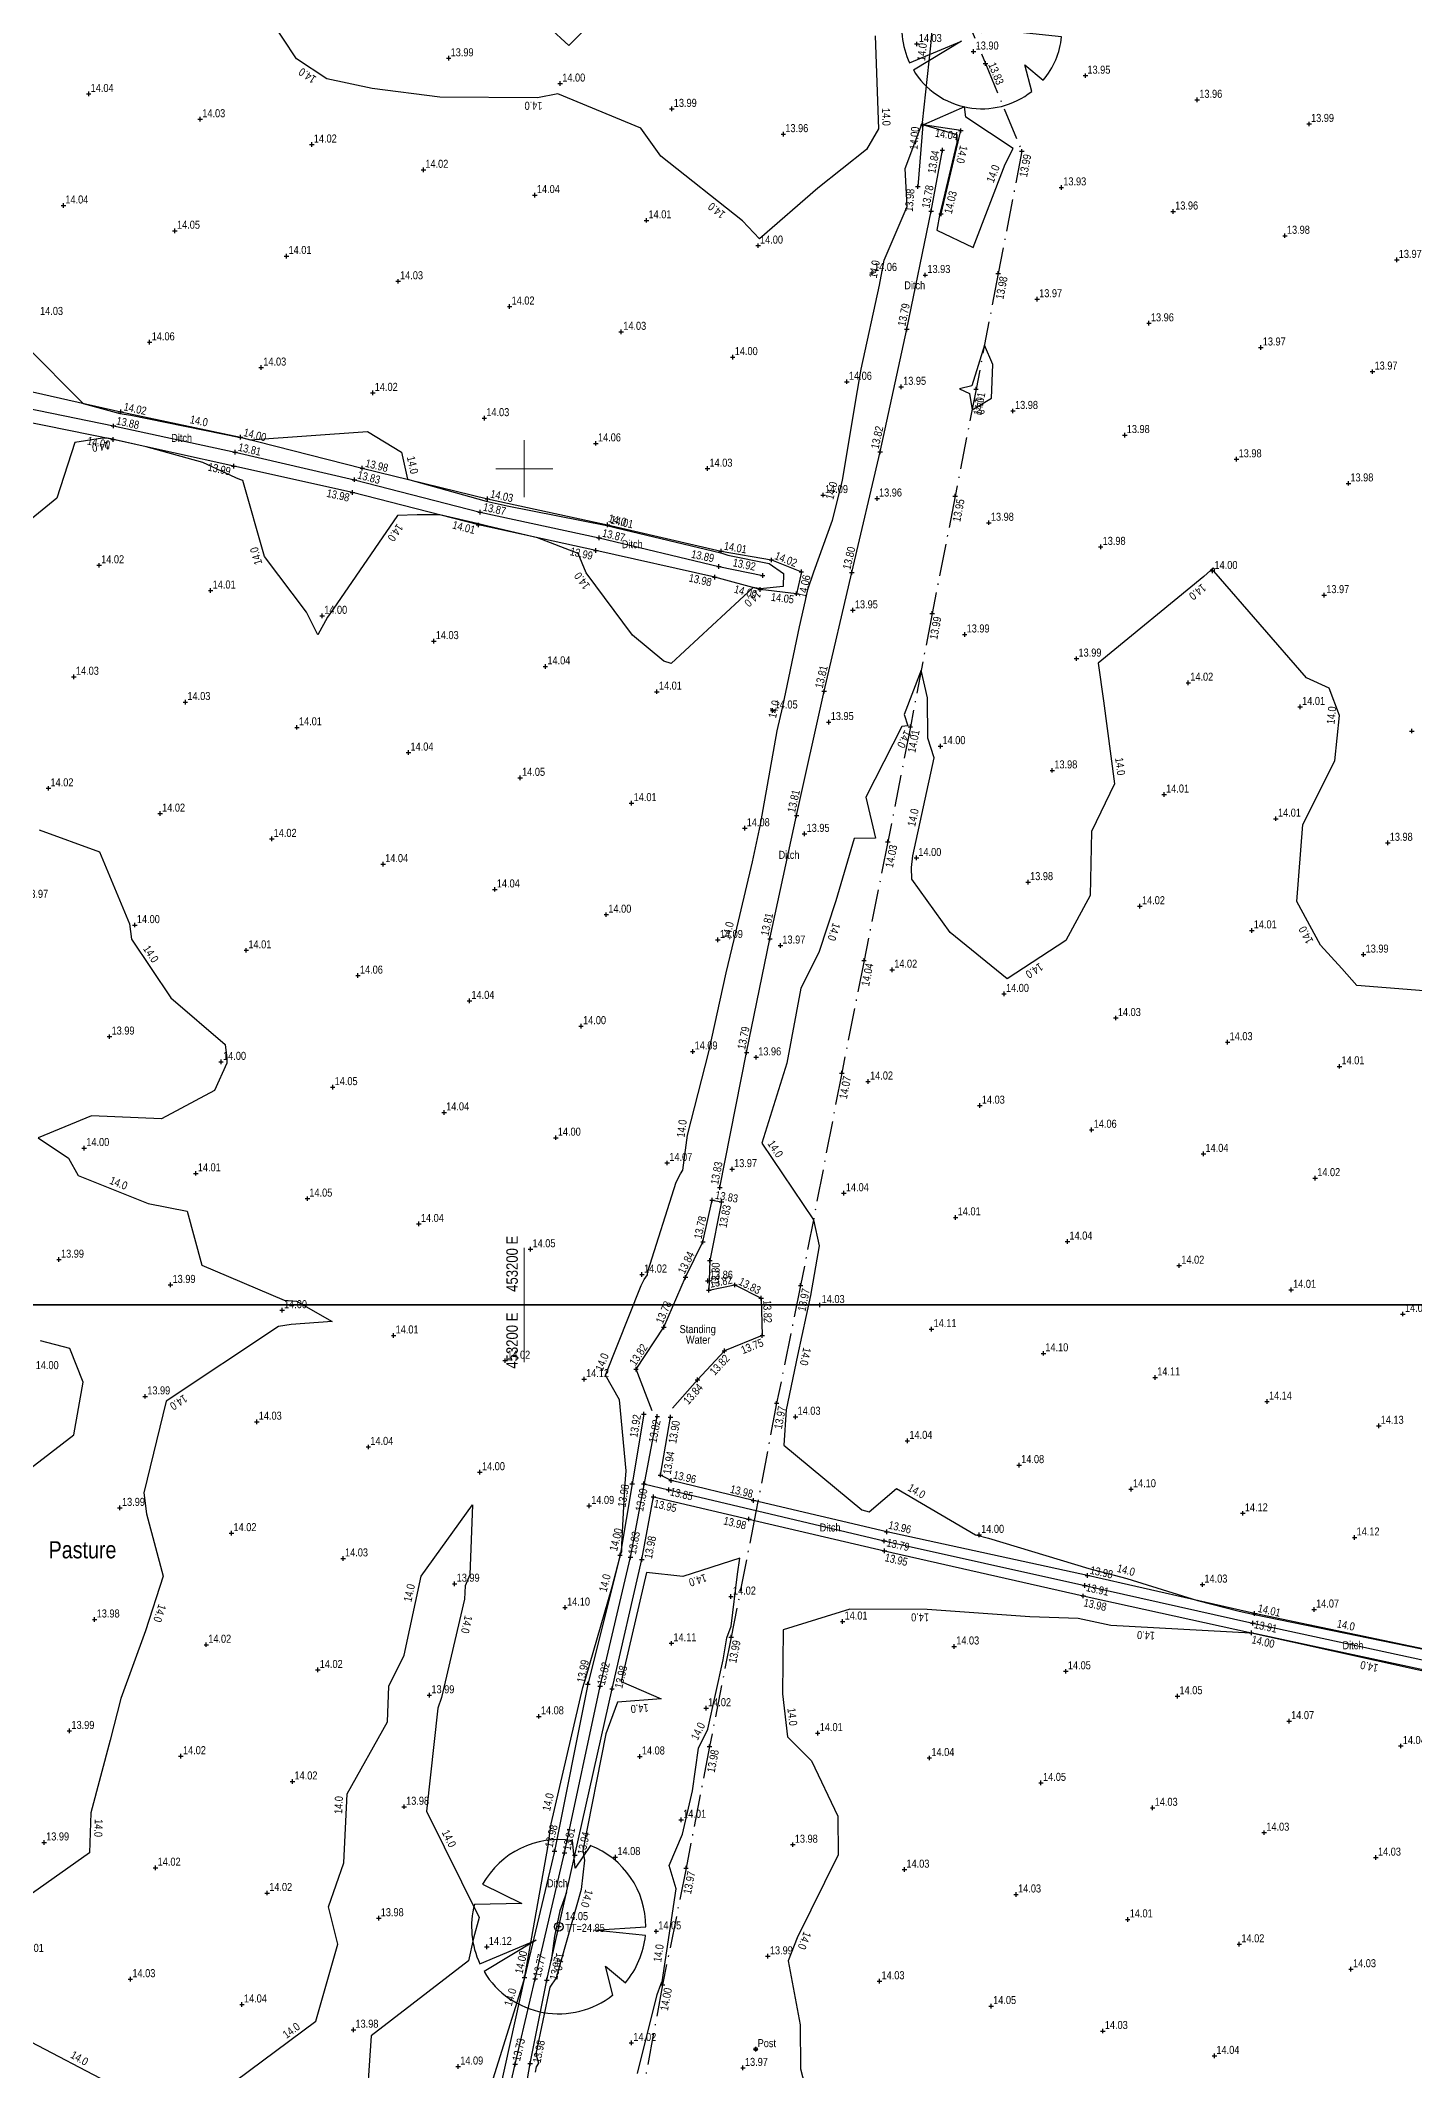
# Model space of a CAD drawing. Extents: x 452260 to 454003, y 451265 to 453203.
# Drawn here: x 453157.7 to 453277.8, y 452659.9 to 452837.4 of the extents above; entities that cross this region are included whole.
import ezdxf
from ezdxf.enums import TextEntityAlignment as Align

# ---------------------------------------------------------------- set-up
doc = ezdxf.new("R2010")
doc.units = 0
doc.header["$LTSCALE"] = 0.7
doc.header["$MEASUREMENT"] = 0
doc.header["$PDMODE"] = 2
doc.header["$PDSIZE"] = 0.2
doc.linetypes.add('Dash-Dot', pattern=[6, 4, -1, 0, -1])
doc.linetypes.add('DASHED', pattern=[5442.857143, 3628.571429, -1814.285714])
for name, color, linetype, lineweight in [('Border', 7, 'Continuous', 25), ('FFS_Tree Top Levels', 94, 'Continuous', 25), ('FPS_Bottom of Bank', 7, 'DASHED', 25), ('FPS_Contours-Minor', 184, 'Continuous', 25), ('FPS_Edge Area', 4, 'Continuous', 25), ('FPS_Fence', 42, 'Dash-Dot', 25), ('FPS_Grid', 7, 'Continuous', 13), ('FPS_Levels', 7, 'Continuous', 25), ('FPS_Post', 42, 'Continuous', 25), ('FPS_Spot Levels', 7, 'Continuous', 25), ('FPS_Text', 7, 'Continuous', 25), ('FPS_Top of Bank', 7, 'DASHED', 25), ('FPS_Tree Canopy', 3, 'Continuous', 25), ('FPS_Tree Trunk', 32, 'Continuous', 25), ('FPS_Trees', 77, 'Continuous', 25)]:
    doc.layers.add(name, color=color, linetype=linetype, lineweight=lineweight)
doc.styles.add('Default', font='ARIALN.TTF')
doc.styles.get("Standard").update_dxf_attribs({"font": 'ARIALN.TTF'})

# ---------------------------------------------------------------- blocks, each defined once
blk = doc.blocks.new('Tree1R')
at = {"layer": 'FPS_Trees', "color": 77, "linetype": 'Continuous', "lineweight": 25}
for points in [[(0.363, 0.931, 0), (0.187, 0.673, 0), (0.157, 0.987, 0)], [(-0.873, 0.486, 0), (-0.424, 0.264, 0), (-0.967, 0.254, 0)], [(-0.904, -0.429, 0), (-0.257, -0.156, 0), (-0.857, -0.517, 0)], [(0.995, -0.101, 0), (0.398, -0.041, 0), (1, -0.001, 0)], [(0.622, -0.785, 0), (0.536, -0.452, 0), (0.765, -0.645, 0)]]:
    blk.add_polyline3d(points, dxfattribs=at)
at = {"layer": 'FPS_Trees', "color": 42, "linetype": 'Continuous', "lineweight": 25}
blk.add_circle((0, -0.001), 0.05, dxfattribs=at)
at = {"layer": 'FPS_Trees', "color": 77, "linetype": 'Continuous', "lineweight": 25}
for start, end in [(80.968, 150.872), (0, 68.758), (165.198, 205.304), (319.896, 354.273), (211.031, 308.435)]:
    blk.add_arc((0, -0.001), 1, start, end, dxfattribs=at)

msp = doc.modelspace()

# ---------------------------------------------------------------- linework, layer by layer
at = {"layer": 'Border'}
for points in [[(453126.3, 453140.97), (453664.93, 453140.97), (453664.93, 452726.87), (453126.3, 452726.87)], [(453025.89, 452726.87), (453564.51, 452726.87), (453564.51, 452312.76), (453025.89, 452312.76)]]:
    msp.add_lwpolyline(points, close=True, dxfattribs=at)
at = {"layer": 'FPS_Bottom of Bank'}
for points in [[(453217.09, 452737.14, 13.83), (453219.44, 452748.95, 13.79), (453221.48, 452758.89, 13.81), (453223.81, 452769.66, 13.81), (453226.21, 452780.53, 13.81), (453228.64, 452790.92, 13.8), (453231.11, 452801.47, 13.82), (453233.45, 452812.21, 13.79), (453235.56, 452822.54, 13.78), (453236.55, 452827.87, 13.84)], [(453130.25, 452811.3, 13.55), (453132.13, 452810.69, 13.75), (453143.31, 452808.56, 13.78), (453154.31, 452805.75, 13.82), (453164.08, 452803.74, 13.88), (453174.73, 452801.45, 13.81), (453185.15, 452799.04, 13.83), (453196.14, 452796.2, 13.87), (453206.55, 452793.95, 13.87), (453217.02, 452791.44, 13.89), (453220.84, 452790.66, 13.92)], [(453174.42, 452555.62, 13.41), (453177.29, 452567.63, 13.65), (453180.32, 452579, 13.66), (453183.16, 452590.59, 13.67), (453187.04, 452605.58, 13.7), (453188.8, 452613.21, 13.69), (453191.28, 452624.26, 13.77), (453194.16, 452636.77, 13.7), (453196.47, 452648.46, 13.72), (453199.2, 452660.47, 13.73), (453200.95, 452667.91, 13.77), (453203.52, 452678.94, 13.81), (453206.63, 452693.51, 13.82), (453209.29, 452704.79, 13.83), (453211.63, 452717.12, 13.82)], [(453210.45, 452711.23, 13.8), (453212.64, 452710.69, 13.85), (453231.46, 452706.22, 13.79), (453249, 452702.32, 13.91), (453263.7, 452699.04, 13.91), (453282.33, 452695, 13.88), (453300.85, 452691, 13.94), (453323.02, 452686.09, 13.95), (453339.63, 452682.32, 13.94), (453355.35, 452678.83, 13.89), (453371.62, 452675.05, 13.91), (453382.04, 452672.35, 13.92)]]:
    msp.add_polyline3d(points, dxfattribs=at)
for p in [(453236.55, 452827.87, 13.84), (453235.56, 452822.54, 13.78), (453233.45, 452812.21, 13.79), (453164.08, 452803.74, 13.88), (453174.73, 452801.45, 13.81), (453231.11, 452801.47, 13.82), (453185.15, 452799.04, 13.83), (453196.14, 452796.2, 13.87), (453206.55, 452793.95, 13.87), (453217.02, 452791.44, 13.89), (453220.84, 452790.66, 13.92), (453228.64, 452790.92, 13.8), (453226.21, 452780.53, 13.81), (453223.81, 452769.66, 13.81), (453221.48, 452758.89, 13.81), (453219.44, 452748.95, 13.79), (453217.09, 452737.14, 13.83), (453211.63, 452717.12, 13.82), (453210.45, 452711.23, 13.8), (453212.64, 452710.69, 13.85), (453231.46, 452706.22, 13.79), (453209.29, 452704.79, 13.83), (453249, 452702.32, 13.91), (453263.7, 452699.04, 13.91), (453206.63, 452693.51, 13.82), (453203.52, 452678.94, 13.81), (453200.95, 452667.91, 13.77), (453199.2, 452660.47, 13.73)]:
    msp.add_point(p, dxfattribs=at)
at = {"layer": 'FPS_Contours-Minor', "elevation": 14, "flags": 128}
for points in [[(453210.47, 452852.53), (453207.93, 452854.8), (453205.35, 452853.69), (453204.55, 452851.29), (453203.14, 452843.94), (453200.35, 452840.29), (453203.89, 452837.01), (453209.34, 452842.53), (453208.58, 452845.48)], [(453238.49, 452831.64), (453234.91, 452830.07), (453237.82, 452829.22), (453237.8, 452828.53), (453236.63, 452823.49), (453236.34, 452822.32), (453236.06, 452820.85), (453239.25, 452819.36), (453242.04, 452826.64), (453242.73, 452828.02), (453238.59, 452830.76)], [(453240.23, 452810.82), (453239.13, 452807.26), (453238.05, 452807), (453238.93, 452806.58), (453239.14, 452805.16), (453240.83, 452806.16), (453240.96, 452809.11)], [(453203.69, 452675.48), (453203.12, 452673.88), (453202.64, 452671.65), (453202.35, 452669.5)]]:
    msp.add_lwpolyline(points, close=True, dxfattribs=at)
for points in [[(453202, 452679.37), (453202.05, 452679.42), (453202.36, 452681.49), (453205.11, 452693.4), (453205.38, 452694.25), (453207.67, 452702.2), (453208.34, 452704.78), (453208.38, 452704.98), (453208.53, 452705.26), (453208.53, 452705.92), (453208.79, 452710.9), (453208.91, 452712.36), (453208.32, 452718.56), (453207.09, 452720.73), (453210.23, 452728.56), (453210.48, 452729.09), (453210.76, 452729.5), (453210.8, 452729.8), (453213.27, 452737.59), (453213.66, 452738.32), (453213.85, 452738.65), (453214.26, 452741.72), (453216.13, 452749.01), (453217.66, 452755.9), (453218.34, 452758.82), (453219.94, 452765.61), (453220.64, 452768.89), (453222.12, 452777.08), (453222.59, 452779.19), (453224.06, 452786.17), (453224.57, 452788.47), (453224.8, 452789.45), (453225.31, 452790.97), (453226.93, 452795.51), (453227.81, 452798.98), (453228.97, 452805.99), (453229.46, 452808.71), (453231.06, 452816.06), (453231.46, 452818.24), (453233.48, 452822.93), (453233.31, 452826.25), (453234.66, 452829.89), (453234.81, 452830.29), (453235.53, 452836.98), (453235.97, 452842.18)], [(453230.68, 452837.87), (453230.98, 452829.72), (453229.92, 452827.91), (453225.67, 452824.54), (453220.57, 452820.12), (453219.07, 452821.68), (453211.95, 452827.33), (453210.2, 452829.78), (453202.93, 452832.78), (453201.16, 452832.44), (453192.62, 452832.51), (453186.7, 452833.24), (453182.73, 452834.1), (453180.08, 452835.86), (453177.7, 452839.45)], [(453156.4, 452810.77), (453161.44, 452805.71), (453164.64, 452804.82), (453165.59, 452804.67), (453175.18, 452802.74), (453175.27, 452802.72), (453176.05, 452802.53), (453186.28, 452803.25), (453189.26, 452801.46), (453189.8, 452799.08), (453196.66, 452797.16), (453198.51, 452796.75), (453207.23, 452795.02), (453208.03, 452794.82), (453217.19, 452792.63), (453217.8, 452792.44), (453221.42, 452791.71), (453222.67, 452790.83), (453222.62, 452789.71), (453220.63, 452789.5), (453220.48, 452789.51), (453220, 452789.61), (453212.83, 452782.95), (453212.2, 452783.16), (453209.46, 452785.44), (453205.41, 452790.88), (453204.71, 452792.58), (453201.15, 452793.96), (453196.82, 452794.99), (453196.01, 452795.17), (453192.61, 452795.96), (453190.63, 452795.96), (453188.92, 452795.9), (453183.28, 452787.73), (453182.79, 452787.03), (453181.96, 452785.46), (453180.97, 452787.44), (453177.3, 452792.32), (453175.39, 452798.96), (453175.13, 452799.06), (453174.77, 452799.21), (453171.91, 452800.53), (453166.93, 452801.92), (453164.22, 452802.54), (453164.06, 452802.58), (453163.54, 452802.66), (453163.14, 452802.66), (453160.7, 452802.29), (453159.13, 452797.43), (453154.33, 452793.48)], [(453281.19, 452754.13), (453272.79, 452754.81), (453271.48, 452756.29), (453269.61, 452758.32), (453267.54, 452762.16), (453268.07, 452768.88), (453270.86, 452774.46), (453271.26, 452778.43), (453270.36, 452780.81), (453268.37, 452781.7), (453260.28, 452791.03), (453260.38, 452791.2), (453260.21, 452791.29), (453259.99, 452791.09), (453259.42, 452790.58), (453250.16, 452782.98), (453250.65, 452779.7), (453251.59, 452772.45), (453249.6, 452768.28), (453249.47, 452762.67), (453247.33, 452758.75), (453242.22, 452755.38), (453237.23, 452759.45), (453233.88, 452764.11), (453233.85, 452765.12), (453233.98, 452766.13), (453235.82, 452774.7), (453235.28, 452776.44), (453235.24, 452779.96), (453234.7, 452782.37), (453233.22, 452778.49), (453233.52, 452777.52), (453233.01, 452777.46), (453229.86, 452771.27), (453230.69, 452767.69), (453228.85, 452767.65), (453227.25, 452762.22), (453225.74, 452757.7), (453224.18, 452754.56), (453222.95, 452748.02), (453220.76, 452741.02), (453225.27, 452734.32), (453225.78, 452732.02), (453225.01, 452727.69), (453223.89, 452722.43), (453222.88, 452717.68), (453222.68, 452714.6), (453229.52, 452708.93)], [(453157.59, 452768.43), (453162.87, 452766.5), (453165.49, 452760.19), (453165.67, 452758.84), (453169.09, 452753.71), (453173.84, 452749.65), (453174, 452748.44), (453173.99, 452748.01), (453172.92, 452745.61), (453168.28, 452743.13), (453162.17, 452743.39), (453157.5, 452741.49), (453160.14, 452739.7), (453160.99, 452738.18), (453167.13, 452735.75), (453170.54, 452735.07), (453171.82, 452730.35), (453179.02, 452727.28), (453180.09, 452727.2), (453183.2, 452725.42), (453179.63, 452725.14), (453178.51, 452724.99), (453168.69, 452718.45), (453166.74, 452710.43), (453166.96, 452708.59), (453168.44, 452703.14), (453166.9, 452698.35), (453164.73, 452692.44), (453163.8, 452688.8), (453162.12, 452682.44), (453162, 452678.95), (453157.01, 452675.41)], [(453155.15, 452711.27), (453160.62, 452715.51), (453161.44, 452720.1), (453160.26, 452723.06), (453157.71, 452723.72)], [(453173.6, 452658.13), (453181.78, 452664.22), (453183.71, 452670.97), (453182.88, 452674.22), (453184.22, 452678.08), (453184.51, 452684.1), (453188.03, 452690.41), (453188.17, 452693.53), (453189.5, 452696.23), (453190.98, 452703.15), (453195.47, 452709.37), (453195.24, 452703.25), (453194.82, 452702.29), (453194.76, 452701.14), (453192.77, 452692.52), (453192.43, 452691.6), (453191.46, 452682.58), (453196.06, 452673.3), (453195.55, 452671.47)], [(453229.52, 452708.93), (453230.15, 452708.78), (453232.55, 452710.8), (453239.45, 452706.77), (453240.57, 452706.46), (453249.36, 452703.82), (453252.69, 452702.93), (453258.84, 452701.02), (453262.51, 452700.09), (453263.84, 452699.79), (453281.72, 452696.11)], [(453209.89, 452659.64), (453211.63, 452666.55), (453211.95, 452667.43), (453211.98, 452667.51), (453212.01, 452667.61), (453212.06, 452667.65), (453213.29, 452675.79), (453212.66, 452677.83), (453213.84, 452680.58), (453214.7, 452684.38), (453215.23, 452688.09), (453216.05, 452689.76), (453217.39, 452695.81), (453217.7, 452697.76), (453218.08, 452698.77), (453218.64, 452703.31), (453218.85, 452704.71), (453213.87, 452703.1), (453210.67, 452703.47), (453208.48, 452693.93), (453211.97, 452692.41), (453208.15, 452692.13), (453207.12, 452689.36), (453205.11, 452679.14), (453205.25, 452678.31), (453204.97, 452675.73), (453202.78, 452668.02), (453202.23, 452667.19), (453201.01, 452661.36), (453201.23, 452660.56), (453201.03, 452660.24), (453200.94, 452659.76)], [(453228.47, 452700.26), (453222.62, 452698.44), (453222.56, 452692.84), (453223, 452689.09), (453225.11, 452687), (453227.41, 452682.16), (453227.43, 452678.77), (453223.85, 452671.52), (453223.07, 452669.5), (453224.13, 452663.91), (453224.15, 452660.04), (453225.57, 452654.57), (453226.12, 452654.25), (453240.08, 452651.1), (453249.75, 452649.05), (453252.84, 452648.42), (453264.45, 452645.77), (453266.61, 452645.21), (453268.05, 452644.93), (453284.14, 452640.48)], [(453282.21, 452694.15), (453263.93, 452698.1), (453263.57, 452698.15), (453263.52, 452698.15), (453251.29, 452698.83), (453248.41, 452699.43), (453244.2, 452699.58), (453235.23, 452700.23), (453228.47, 452700.26)], [(453196.71, 452657.3), (453199.98, 452667.83), (453200.02, 452668.02), (453200.02, 452668.03), (453200.08, 452668.29), (453202.05, 452679.42)], [(453195.55, 452671.47), (453195.13, 452669.49), (453186.61, 452662.93), (453186.12, 452655.59)], [(453156.87, 452662.41), (453163.53, 452658.92)]]:
    msp.add_lwpolyline(points, dxfattribs=at)
at = {"layer": 'FPS_Edge Area'}
msp.add_polyline3d([(453211.17, 452717.6, 13.86), (453209.77, 452721.24, 13.82), (453212.2, 452724.93, 13.78), (453214.09, 452729.28, 13.84), (453215.62, 452732.37, 13.78), (453216.43, 452736.02, 13.83), (453217.24, 452735.88, 13.83), (453216.22, 452730.76, 13.8), (453216.14, 452728.16, 13.82), (453218.42, 452728.61, 13.83), (453220.7, 452727.45, 13.82), (453220.81, 452724.18, 13.75), (453217.49, 452722.85, 13.82), (453215.15, 452720.31, 13.84), (453212.95, 452717.83, 13.84)], dxfattribs=at)
for p in [(453216.43, 452736.02, 13.83), (453217.24, 452735.88, 13.83), (453215.62, 452732.37, 13.78), (453216.22, 452730.76, 13.8), (453214.09, 452729.28, 13.84), (453218.42, 452728.61, 13.83), (453216.14, 452728.16, 13.82), (453220.7, 452727.45, 13.82), (453212.2, 452724.93, 13.78), (453220.81, 452724.18, 13.75), (453217.49, 452722.85, 13.82), (453209.77, 452721.24, 13.82), (453215.15, 452720.31, 13.84)]:
    msp.add_point(p, dxfattribs=at)
at = {"layer": 'FPS_Fence'}
for p, q in [((453236.64, 452844.22, 13.99), (453240.31, 452835.45, 13.83)), ((453240.31, 452835.45, 13.83), (453243.5, 452827.76, 13.99)), ((453243.5, 452827.76, 13.99), (453241.43, 452817.08, 13.98)), ((453241.43, 452817.08, 13.98), (453239.49, 452806.95, 14.01)), ((453239.49, 452806.95, 14.01), (453237.67, 452797.61, 13.95)), ((453237.67, 452797.61, 13.95), (453235.65, 452787.33, 13.99)), ((453235.65, 452787.33, 13.99), (453233.75, 452777.42, 14.01)), ((453233.75, 452777.42, 14.01), (453231.79, 452767.37, 14.03)), ((453231.79, 452767.37, 14.03), (453229.7, 452757, 14.04)), ((453229.7, 452757, 14.04), (453227.75, 452747.13, 14.07)), ((453227.75, 452747.13, 14.07), (453224.16, 452728.57, 13.97)), ((453224.16, 452728.57, 13.97), (453222.06, 452718.26, 13.97)), ((453222.06, 452718.26, 13.97), (453220.25, 452708.78, 13.93)), ((453220.25, 452708.78, 13.93), (453218.09, 452697.8, 13.99)), ((453218.09, 452697.8, 13.99), (453216.19, 452688.23, 13.98)), ((453216.19, 452688.23, 13.98), (453214.14, 452677.6, 13.97)), ((453214.14, 452677.6, 13.97), (453212.09, 452667.4, 14)), ((453212.09, 452667.4, 14), (453210.28, 452657.69, 13.99))]:
    msp.add_line(p, q, dxfattribs=at)
for p in [(453240.31, 452835.45, 13.83), (453243.5, 452827.76, 13.99), (453241.43, 452817.08, 13.98), (453239.49, 452806.95, 14.01), (453237.67, 452797.61, 13.95), (453235.65, 452787.33, 13.99), (453233.75, 452777.42, 14.01), (453231.79, 452767.37, 14.03), (453229.7, 452757, 14.04), (453227.75, 452747.13, 14.07), (453224.16, 452728.57, 13.97), (453222.06, 452718.26, 13.97), (453218.09, 452697.8, 13.99), (453216.19, 452688.23, 13.98), (453214.14, 452677.6, 13.97), (453212.09, 452667.4, 14)]:
    msp.add_point(p, dxfattribs=at)
at = {"layer": 'FPS_Grid'}
for p, q in [((453200, 452797.5), (453200, 452802.5)), ((453197.5, 452800), (453202.5, 452800)), ((453200, 452726.87), (453200, 452731.87)), ((453200, 452721.87), (453200, 452726.87))]:
    msp.add_line(p, q, dxfattribs=at)
at = {"layer": 'FPS_Post'}
msp.add_circle((453220.23, 452661.77, 13.98), 0.15, dxfattribs=at)
msp.add_point((453220.23, 452661.77, 13.98), dxfattribs=at)
at = {"layer": 'FPS_Spot Levels'}
for p in [(453234.31, 452837.15, 14.03), (453193.39, 452835.9, 13.99), (453239.28, 452836.49, 13.9), (453203.14, 452833.69, 14), (453249.06, 452834.38, 13.95), (453161.92, 452832.78, 14.04), (453212.89, 452831.48, 13.99), (453258.83, 452832.27, 13.96), (453171.67, 452830.57, 14.03), (453268.61, 452830.15, 13.99), (453181.42, 452828.35, 14.02), (453222.65, 452829.27, 13.96), (453191.18, 452826.14, 14.02), (453246.95, 452824.6, 13.93), (453159.71, 452823.02, 14.04), (453200.93, 452823.93, 14.04), (453256.72, 452822.49, 13.96), (453169.46, 452820.81, 14.05), (453210.68, 452821.72, 14.01), (453220.44, 452819.51, 14), (453266.5, 452820.38, 13.98), (453179.21, 452818.6, 14.01), (453276.27, 452818.27, 13.97), (453188.97, 452816.39, 14.03), (453230.4, 452817.12, 14.06), (453235.06, 452816.94, 13.93), (453198.72, 452814.18, 14.02), (453244.84, 452814.83, 13.97), (453208.47, 452811.97, 14.03), (453254.61, 452812.72, 13.96), (453167.25, 452811.06, 14.06), (453264.38, 452810.6, 13.97), (453177, 452808.85, 14.03), (453218.22, 452809.76, 14), (453274.16, 452808.49, 13.97), (453186.76, 452806.64, 14.02), (453228.2, 452807.61, 14.06), (453232.95, 452807.17, 13.95), (453242.72, 452805.05, 13.98), (453196.51, 452804.43, 14.03), (453252.5, 452802.94, 13.98), (453206.26, 452802.22, 14.06), (453216.01, 452800.01, 14.03), (453262.27, 452800.83, 13.98), (453226.12, 452797.7, 14.09), (453272.05, 452798.72, 13.98), (453230.84, 452797.39, 13.96), (453240.61, 452795.28, 13.98), (453250.39, 452793.17, 13.98), (453162.83, 452791.55, 14.02), (453260.16, 452791.06, 14), (453172.58, 452789.34, 14.01), (453269.93, 452788.94, 13.97), (453182.34, 452787.13, 14), (453228.72, 452787.62, 13.95), (453238.5, 452785.5, 13.99), (453192.09, 452784.92, 14.03), (453160.62, 452781.8, 14.03), (453201.84, 452782.71, 14.04), (453248.27, 452783.39, 13.99), (453211.59, 452780.5, 14.01), (453258.05, 452781.28, 14.02), (453170.37, 452779.59, 14.03), (453221.71, 452778.86, 14.05), (453267.82, 452779.17, 14.01), (453180.13, 452777.38, 14.01), (453226.61, 452777.84, 13.95), (453277.6, 452777.06, 13.98), (453189.88, 452775.17, 14.04), (453236.39, 452775.73, 14), (453199.63, 452772.96, 14.05), (453246.16, 452773.62, 13.98), (453158.41, 452772.05, 14.02), (453255.94, 452771.51, 14.01), (453168.16, 452769.84, 14.02), (453209.38, 452770.75, 14.01), (453265.71, 452769.39, 14.01), (453177.92, 452767.63, 14.02), (453219.27, 452768.56, 14.08), (453224.5, 452768.07, 13.95), (453234.28, 452765.96, 14), (453275.49, 452767.28, 13.98), (453187.67, 452765.42, 14.04), (453197.42, 452763.21, 14.04), (453244.05, 452763.84, 13.98), (453207.17, 452761, 14), (453253.82, 452761.73, 14.02), (453165.95, 452760.09, 14), (453216.93, 452758.79, 14.09), (453263.6, 452759.62, 14.01), (453175.7, 452757.88, 14.01), (453222.39, 452758.29, 13.97), (453273.37, 452757.51, 13.99), (453185.46, 452755.67, 14.06), (453232.16, 452756.18, 14.02), (453195.21, 452753.46, 14.04), (453241.94, 452754.07, 14), (453251.71, 452751.96, 14.03), (453163.74, 452750.33, 13.99), (453204.96, 452751.24, 14), (453261.49, 452749.85, 14.03), (453173.49, 452748.12, 14), (453214.72, 452749.03, 14.09), (453220.28, 452748.52, 13.96), (453230.05, 452746.41, 14.02), (453271.26, 452747.73, 14.01), (453183.25, 452745.91, 14.05), (453193, 452743.7, 14.04), (453239.83, 452744.3, 14.03), (453202.75, 452741.49, 14), (453249.6, 452742.18, 14.06), (453161.53, 452740.58, 14), (453212.5, 452739.28, 14.07), (453259.37, 452740.07, 14.04), (453171.28, 452738.37, 14.01), (453218.17, 452738.74, 13.97), (453269.15, 452737.96, 14.02), (453181.04, 452736.16, 14.05), (453227.94, 452736.63, 14.04), (453190.79, 452733.95, 14.04), (453237.71, 452734.52, 14.01), (453247.49, 452732.41, 14.04), (453159.32, 452730.83, 13.99), (453200.54, 452731.74, 14.05), (453257.26, 452730.3, 14.02), (453169.07, 452728.62, 13.99), (453210.29, 452729.53, 14.02), (453216.05, 452728.97, 13.86), (453225.83, 452726.86, 14.03), (453267.04, 452728.18, 14.01), (453178.83, 452726.41, 14), (453276.81, 452726.07, 14.02), (453188.58, 452724.2, 14.01), (453235.6, 452724.75, 14.11), (453198.33, 452721.99, 14.02), (453245.38, 452722.63, 14.1), (453205.23, 452720.38, 14.12), (453255.15, 452720.52, 14.11), (453166.86, 452718.87, 13.99), (453264.93, 452718.41, 14.14), (453176.62, 452716.65, 14.03), (453223.72, 452717.08, 14.03), (453274.7, 452716.3, 14.13), (453186.37, 452714.44, 14.04), (453233.49, 452714.97, 14.04), (453243.26, 452712.86, 14.08), (453196.12, 452712.23, 14), (453253.04, 452710.75, 14.1), (453164.65, 452709.11, 13.99), (453205.67, 452709.29, 14.09), (453262.81, 452708.64, 14.12), (453174.41, 452706.9, 14.02), (453239.77, 452706.76, 14), (453272.59, 452706.52, 14.12), (453184.16, 452704.69, 14.03), (453193.91, 452702.48, 13.99), (453259.29, 452702.4, 14.03), (453203.56, 452700.4, 14.1), (453218.07, 452701.36, 14.02), (453269.05, 452700.23, 14.07), (453162.44, 452699.36, 13.98), (453227.83, 452699.18, 14.01), (453172.2, 452697.15, 14.02), (453212.87, 452697.27, 14.11), (453237.59, 452697, 14.03), (453181.95, 452694.94, 14.02), (453247.35, 452694.82, 14.05), (453191.7, 452692.73, 13.99), (453215.89, 452691.6, 14.02), (453257.11, 452692.64, 14.05), (453160.23, 452689.61, 13.99), (453201.27, 452690.88, 14.08), (453225.65, 452689.42, 14.01), (453266.87, 452690.47, 14.07), (453276.63, 452688.29, 14.04), (453169.98, 452687.4, 14.02), (453210.1, 452687.37, 14.08), (453235.41, 452687.24, 14.04), (453179.74, 452685.19, 14.02), (453245.17, 452685.06, 14.05), (453189.49, 452682.98, 13.98), (453254.93, 452682.88, 14.03), (453213.71, 452681.84, 14.01), (453264.69, 452680.71, 14.03), (453158.02, 452679.85, 13.99), (453223.47, 452679.66, 13.98), (453167.77, 452677.64, 14.02), (453207.96, 452678.57, 14.08), (453233.23, 452677.48, 14.03), (453274.45, 452678.53, 14.03), (453177.53, 452675.43, 14.02), (453242.99, 452675.3, 14.03), (453187.28, 452673.22, 13.98), (453211.54, 452672.08, 14.05), (453252.75, 452673.12, 14.01), (453196.72, 452670.72, 14.12), (453221.3, 452669.9, 13.99), (453262.51, 452670.95, 14.02), (453272.27, 452668.77, 14.03), (453165.56, 452667.89, 14.03), (453231.06, 452667.72, 14.03), (453175.32, 452665.68, 14.04), (453240.82, 452665.54, 14.05), (453185.07, 452663.47, 13.98), (453250.58, 452663.36, 14.03), (453209.36, 452662.32, 14.02), (453260.33, 452661.19, 14.04), (453194.23, 452660.25, 14.09), (453219.12, 452660.14, 13.97)]:
    msp.add_point(p, dxfattribs=at)
at = {"layer": 'FPS_Top of Bank'}
for points in [[(453236.43, 452822.3, 14.03), (453238.16, 452829.57, 14.04), (453234.83, 452830.08, 14), (453234.41, 452824.67, 13.98)], [(453130.43, 452813.09, 13.91), (453133.4, 452812.01, 13.92), (453143.59, 452809.82, 13.94), (453154.82, 452807.21, 13.96), (453164.72, 452804.97, 14.02), (453175.19, 452802.75, 14), (453185.84, 452800.05, 13.98), (453196.77, 452797.36, 14.03), (453207.27, 452795.1, 14.01), (453217.21, 452792.79, 14.01), (453221.6, 452792.02, 14.02), (453224.22, 452790.98, 14.06), (453223.81, 452789.07, 14.05), (453220.61, 452789.44, 14), (453216.65, 452790.52, 13.98), (453206.26, 452792.84, 13.99), (453195.99, 452795.08, 14.01), (453184.99, 452797.93, 13.98), (453174.6, 452800.23, 13.99), (453164.06, 452802.56, 14), (453154.11, 452804.56, 13.95), (453142.88, 452807.35, 13.92), (453131.85, 452809.5, 13.89), (453129.72, 452809.93, 13.89)], [(453210.45, 452717.31, 13.92), (453209.43, 452711.22, 13.98), (453208.37, 452704.98, 14), (453205.55, 452693.69, 13.99), (453202.64, 452679.09, 13.98), (453200.02, 452668.03, 14), (453197.46, 452656.4, 13.97)], [(453382.2, 452673.27, 13.97), (453380.43, 452673.44, 14.01), (453371.76, 452675.72, 13.99), (453355.54, 452679.52, 14.03), (453339.77, 452683.08, 14.04), (453323.23, 452686.86, 14.03), (453301.06, 452691.88, 14.02), (453282.5, 452695.95, 14), (453263.85, 452699.87, 14.01), (453249.23, 452703.21, 13.98), (453231.69, 452707.02, 13.96), (453220.03, 452709.77, 13.98), (453212.83, 452711.5, 13.96), (453211.91, 452711.99, 13.94), (453212.78, 452717.05, 13.9)], [(453284.21, 452640.57, 14.02), (453266.65, 452645.4, 14.01), (453252.89, 452648.61, 14.02), (453240.11, 452651.34, 14.02), (453225.41, 452654.4, 14), (453209.88, 452656.55, 13.97), (453206.57, 452656.49, 14.06), (453202.51, 452656.92, 14.09), (453201.8, 452657.04, 14.01), (453200.69, 452657.44, 13.98), (453200.14, 452658.32, 13.96), (453200.52, 452660.52, 13.98), (453201.98, 452667.8, 13.97), (453204.42, 452678.74, 13.94), (453207.67, 452693.3, 13.98), (453210.27, 452704.6, 13.98), (453211.3, 452710.07, 13.95), (453219.64, 452708.14, 13.98), (453231.49, 452705.36, 13.95), (453248.87, 452701.41, 13.98), (453263.56, 452698.18, 14), (453282.2, 452694.05, 14.01)]]:
    msp.add_polyline3d(points, dxfattribs=at)
for p in [(453234.83, 452830.08, 14), (453238.16, 452829.57, 14.04), (453234.41, 452824.67, 13.98), (453236.43, 452822.3, 14.03), (453164.72, 452804.97, 14.02), (453164.06, 452802.56, 14), (453175.19, 452802.75, 14), (453174.6, 452800.23, 13.99), (453185.84, 452800.05, 13.98), (453184.99, 452797.93, 13.98), (453196.77, 452797.36, 14.03), (453195.99, 452795.08, 14.01), (453207.27, 452795.1, 14.01), (453206.26, 452792.84, 13.99), (453217.21, 452792.79, 14.01), (453216.65, 452790.52, 13.98), (453221.6, 452792.02, 14.02), (453224.22, 452790.98, 14.06), (453220.61, 452789.44, 14), (453223.81, 452789.07, 14.05), (453210.45, 452717.31, 13.92), (453212.78, 452717.05, 13.9), (453209.43, 452711.22, 13.98), (453211.91, 452711.99, 13.94), (453212.83, 452711.5, 13.96), (453211.3, 452710.07, 13.95), (453220.03, 452709.77, 13.98), (453219.64, 452708.14, 13.98), (453231.49, 452705.36, 13.95), (453231.69, 452707.02, 13.96), (453208.37, 452704.98, 14), (453210.27, 452704.6, 13.98), (453249.23, 452703.21, 13.98), (453248.87, 452701.41, 13.98), (453263.85, 452699.87, 14.01), (453263.56, 452698.18, 14), (453205.55, 452693.69, 13.99), (453207.67, 452693.3, 13.98), (453202.64, 452679.09, 13.98), (453204.42, 452678.74, 13.94), (453200.02, 452668.03, 14), (453201.98, 452667.8, 13.97), (453200.52, 452660.52, 13.98)]:
    msp.add_point(p, dxfattribs=at)
at = {"layer": 'FPS_Tree Trunk'}
msp.add_point((453203.02, 452672.49, 14.05), dxfattribs=at)

# ---------------------------------------------------------------- block references
at = {"layer": 'FPS_Tree Canopy'}
for p, xscale, yscale, zscale in [((453240.01, 452838.49), 7, 7, 7), ((453203.01, 452672.49, 15.29), 7.617647058827144, 7.617647058827144, 7.617647058827144)]:
    msp.add_blockref('Tree1R', p, dxfattribs=dict(at, xscale=xscale, yscale=yscale, zscale=zscale))

# ---------------------------------------------------------------- texts
at = {"layer": 'FFS_Tree Top Levels', "style": 'Default'}
msp.add_text('TT=24.85', height=0.7, dxfattribs=at).set_placement((453203.58, 452672.03))
at = {"layer": 'FPS_Contours-Minor', "style": 'Default'}
for rotation, p in [(83.8535, (453235.12, 452836.41, 14)), (146.3358, (453181.23, 452834.67, 14)), (179.5724, (453200.81, 452832.09, 14)), (272.1149, (453231.29, 452830.76, 14)), (256.9994, (453237.93, 452827.56, 14)), (68.9771, (453241.3, 452825.68, 14)), (141.5547, (453217.03, 452822.85, 14)), (79.5999, (453230.95, 452817.39, 14)), (278.5767, (453239.45, 452805.44, 14)), (348.6372, (453171.49, 452803.84, 14)), (188.5725, (453162.94, 452802.27, 14)), (282.716, (453189.9, 452800.25, 14)), (75.6919, (453227.2, 452798, 14)), (235.3881, (453188.45, 452794.6, 14)), (345.5636, (453208.05, 452795.17, 14)), (105.9934, (453176.89, 452792.46, 14)), (126.6724, (453205.33, 452790.4, 14)), (222.8679, (453219.74, 452788.89, 14)), (219.3716, (453258.64, 452789.49, 14)), (77.2414, (453222.17, 452778.89, 14)), (84.151, (453270.91, 452778.4, 14)), (243.0475, (453232.91, 452776.5, 14)), (277.3586, (453251.75, 452773.92, 14)), (77.8558, (453234.33, 452769.42, 14)), (76.7334, (453218.15, 452759.52, 14)), (251.5714, (453226.74, 452759.6, 14)), (118.2847, (453268.64, 452759.38, 14)), (303.7156, (453167.07, 452757.37, 14)), (213.415, (453244.4, 452756.39, 14)), (82.4735, (453214.11, 452742.25, 14)), (303.96, (453221.66, 452740.32, 14)), (338.3726, (453164.41, 452737.2, 14)), (68.1568, (453207.12, 452721.74, 14)), (257.9855, (453224.24, 452722.42, 14)), (213.6761, (453169.59, 452718.63, 14)), (329.7295, (453234.13, 452710.28, 14)), (345.167, (453252.52, 452703.34, 14)), (77.9367, (453190.29, 452701.61, 14)), (75.5626, (453207.38, 452702.46, 14)), (197.8865, (453215.06, 452703.12, 14)), (252.1981, (453167.8, 452700, 14)), (256.9638, (453194.63, 452698.99, 14)), (179.8074, (453234.6, 452699.89, 14)), (348.362, (453271.76, 452698.52, 14)), (176.8206, (453254.37, 452698.31, 14)), (167.816, (453273.94, 452695.58, 14)), (184.1964, (453210.06, 452691.92, 14)), (276.7161, (453223.09, 452690.8, 14)), (63.6384, (453215.5, 452689.43, 14)), (87.2156, (453184.11, 452683.11, 14)), (77.0174, (453202.42, 452683.31, 14)), (268.0485, (453162.43, 452681.12, 14)), (296.3952, (453193.11, 452680.04, 14)), (254.0997, (453205.14, 452675.04, 14)), (248.9746, (453224.17, 452671.39, 14)), (262.5287, (453202.7, 452669.47, 14)), (81.4135, (453212.08, 452670.12, 14)), (72.7588, (453199.11, 452666.22, 14)), (36.668, (453179.84, 452663.13, 14)), (330.307, (453160.94, 452660.68, 14))]:
    msp.add_text('14.0', height=0.7, rotation=rotation, dxfattribs=at).set_placement(p, align=Align.CENTER)
at = {"layer": 'FPS_Grid'}
for p in [(453199.43, 452728.01), (453199.43, 452721.29)]:
    msp.add_text('453200 E', height=1, rotation=90, dxfattribs=at).set_placement(p)
at = {"layer": 'FPS_Levels', "style": 'Default'}
for s, rotation, p in [('13.83', 292.497, (453240.54, 452835.36, 13.83)), ('13.84', 79.4843, (453235.93, 452825.78, 13.84)), ('13.78', 79.4843, (453235.42, 452822.75, 13.78)), ('14.03', 76.6853, (453237.37, 452822.24, 14.03)), ('13.79', 78.4706, (453233.31, 452812.41, 13.79)), ('14.02', 348.0023, (453164.93, 452805.11, 14.02)), ('13.88', 347.8398, (453164.29, 452803.88, 13.88)), ('14.00', 345.8075, (453175.4, 452802.87, 14)), ('13.82', 77.6783, (453230.97, 452801.68, 13.82)), ('13.81', 346.9575, (453174.94, 452801.58, 13.81)), ('13.83', 345.5595, (453185.36, 452799.16, 13.83)), ('13.98', 346.162, (453186.05, 452800.18, 13.98)), ('14.03', 347.85, (453196.98, 452797.49, 14.03)), ('13.87', 347.7558, (453196.35, 452796.34, 13.87)), ('13.87', 346.5654, (453206.76, 452794.07, 13.87)), ('14.01', 346.9065, (453207.48, 452795.23, 14.01)), ('13.89', 348.3597, (453214.55, 452792.22, 13.89)), ('14.01', 350.0933, (453217.41, 452792.93, 14.01)), ('14.02', 338.3593, (453221.82, 452792.12, 14.02)), ('13.80', 76.821, (453228.5, 452791.13, 13.8)), ('13.92', 348.3597, (453218.18, 452791.48, 13.92)), ('13.81', 76.8883, (453226.08, 452780.74, 13.81)), ('13.81', 77.503, (453223.67, 452769.87, 13.81)), ('13.81', 77.8064, (453221.34, 452759.1, 13.81)), ('13.79', 78.3921, (453219.3, 452749.16, 13.79)), ('13.83', 78.7507, (453216.95, 452737.35, 13.83)), ('13.83', 349.6203, (453216.64, 452736.16, 13.83)), ('13.78', 77.4662, (453215.49, 452732.58, 13.78)), ('13.84', 63.613, (453214.01, 452729.51, 13.84)), ('13.82', 11.0833, (453216.27, 452728.36, 13.82)), ('13.83', 333.0136, (453218.66, 452728.68, 13.83)), ('13.78', 66.5034, (453212.1, 452725.16, 13.78)), ('13.82', 271.9459, (453220.88, 452727.28, 13.82)), ('13.82', 56.6376, (453209.72, 452721.48, 13.82)), ('13.82', 79.2723, (453211.55, 452714.77, 13.82)), ('13.85', 346.646, (453212.69, 452710.22, 13.85)), ('13.80', 78.6238, (453210.38, 452708.76, 27.63)), ('13.83', 79.2723, (453209.75, 452705, 13.83)), ('13.79', 347.4353, (453231.62, 452705.76, 13.79)), ('13.91', 347.4313, (453249.06, 452701.85, 13.91)), ('13.91', 347.779, (453263.76, 452698.61, 13.91)), ('13.82', 76.7388, (453207.03, 452693.57, 13.82)), ('13.81', 77.9501, (453204.04, 452679.11, 13.81)), ('13.77', 76.8514, (453201.43, 452668.03, 13.77)), ('13.73', 76.8243, (453199.62, 452660.67, 13.73))]:
    msp.add_text(s, height=0.7, rotation=rotation, dxfattribs=at).set_placement(p)
for s, rotation, p in [('14.00', 85.5332, (453233.83, 452829.94, 14)), ('14.04', 351.3497, (453237.96, 452829.43, 14.04)), ('13.99', 79.0733, (453243.64, 452827.56, 13.99)), ('13.98', 85.5332, (453233.42, 452824.51, 13.98)), ('13.98', 79.1151, (453241.57, 452816.87, 13.98)), ('14.01', 78.9702, (453239.63, 452806.74, 14.01)), ('14.00', 348.6383, (453163.85, 452802.42, 14)), ('13.99', 347.5519, (453174.39, 452800.1, 13.99)), ('13.98', 347.5258, (453184.78, 452797.8, 13.98)), ('13.95', 78.8884, (453237.81, 452797.41, 13.95)), ('14.01', 345.4841, (453195.78, 452794.96, 14.01)), ('13.99', 347.6811, (453206.05, 452792.71, 13.99)), ('13.98', 347.4276, (453216.44, 452790.39, 13.98)), ('14.00', 344.6992, (453220.4, 452789.32, 14)), ('14.05', 353.329, (453223.61, 452788.91, 14.05)), ('14.06', 77.8862, (453224.35, 452790.77, 14.06)), ('13.99', 79.137, (453235.79, 452787.12, 13.99)), ('14.01', 78.9986, (453233.88, 452777.22, 14.01)), ('14.03', 78.6104, (453231.93, 452767.16, 14.03)), ('14.04', 78.8074, (453229.84, 452756.8, 14.04)), ('14.07', 79.0408, (453227.89, 452746.93, 14.07)), ('13.83', 78.6815, (453217.38, 452735.67, 13.83)), ('13.80', 88.1915, (453216.39, 452730.58, 13.8)), ('13.97', 78.5212, (453224.29, 452728.36, 13.97)), ('13.75', 21.8639, (453220.72, 452723.95, 13.75)), ('13.82', 47.3206, (453217.5, 452722.6, 13.82)), ('13.84', 48.3894, (453215.16, 452720.06, 13.84)), ('13.97', 79.1654, (453222.2, 452718.06, 13.97)), ('13.92', 80.4583, (453209.52, 452717.33, 13.92)), ('13.98', 80.3696, (453208.49, 452711.23, 13.98)), ('14.00', 75.9642, (453207.91, 452707.4, 14)), ('13.99', 78.7823, (453218.23, 452697.59, 13.99)), ('13.99', 78.751, (453204.97, 452695.88, 13.99)), ('13.98', 79.0825, (453216.33, 452688.02, 13.98)), ('13.98', 76.6589, (453202.25, 452681.47, 13.98)), ('13.97', 78.6285, (453214.28, 452677.39, 13.97)), ('14.00', 77.5941, (453199.59, 452670.43, 14)), ('14.00', 79.4517, (453212.23, 452667.19, 14))]:
    msp.add_text(s, height=0.7, rotation=rotation, dxfattribs=at).set_placement(p, align=Align.TOP_RIGHT)
for s, rotation, p in [('13.90', 80.1366, (453212.59, 452714.82, 13.9)), ('13.94', 80.1366, (453212.11, 452712.13, 13.94)), ('13.95', 346.9807, (453211.43, 452709.86, 13.95)), ('13.98', 346.814, (453217.52, 452708.36, 13.98)), ('13.98', 79.3104, (453210.47, 452704.74, 13.98)), ('13.95', 347.1756, (453231.62, 452705.15, 13.95)), ('13.98', 347.6083, (453249, 452701.2, 13.98)), ('14.00', 347.4965, (453263.69, 452697.97, 14)), ('13.98', 77.0168, (453207.88, 452693.43, 13.98)), ('13.94', 77.4405, (453204.63, 452678.88, 13.94)), ('13.97', 77.4099, (453202.19, 452667.93, 13.97)), ('13.98', 78.6901, (453200.73, 452660.65, 13.98))]:
    msp.add_text(s, height=0.7, rotation=rotation, dxfattribs=at).set_placement(p, align=Align.TOP_LEFT)
for s, rotation, p in [('13.96', 346.9281, (453214.93, 452711.24, 13.96)), ('13.98', 346.5249, (453219.9, 452709.98, 13.98)), ('13.96', 346.7274, (453233.73, 452706.85, 13.96)), ('13.98', 347.7467, (453251.37, 452702.93, 13.98)), ('14.01', 347.1164, (453266.03, 452699.58, 14.01))]:
    msp.add_text(s, height=0.7, rotation=rotation, dxfattribs=at).set_placement(p, align=Align.RIGHT)
msp.add_text('14.05', height=0.7, dxfattribs=at).set_placement((453203.57, 452673.41, 14.05), align=Align.MIDDLE_LEFT)
at = {"layer": 'FPS_Spot Levels', "style": 'Default'}
for s, p in [('14.03', (453234.49, 452837.32, 14.03)), ('13.90', (453239.46, 452836.66, 13.9)), ('13.99', (453193.56, 452836.07, 13.99)), ('13.95', (453249.23, 452834.55, 13.95)), ('14.04', (453162.09, 452832.95, 14.04)), ('14.00', (453203.32, 452833.86, 14)), ('13.99', (453213.07, 452831.65, 13.99)), ('13.96', (453259.01, 452832.44, 13.96)), ('14.03', (453171.85, 452830.74, 14.03)), ('13.96', (453222.82, 452829.44, 13.96)), ('13.99', (453268.78, 452830.33, 13.99)), ('14.02', (453181.6, 452828.53, 14.02)), ('14.02', (453191.35, 452826.32, 14.02)), ('14.04', (453201.1, 452824.11, 14.04)), ('13.93', (453247.12, 452824.78, 13.93)), ('14.04', (453159.88, 452823.2, 14.04)), ('13.96', (453256.9, 452822.67, 13.96)), ('14.05', (453169.64, 452820.99, 14.05)), ('14.01', (453210.86, 452821.9, 14.01)), ('13.98', (453266.67, 452820.55, 13.98)), ('14.01', (453179.39, 452818.78, 14.01)), ('14.00', (453220.61, 452819.69, 14)), ('13.97', (453276.45, 452818.44, 13.97)), ('14.06', (453230.58, 452817.3, 14.06)), ('13.93', (453235.24, 452817.12, 13.93)), ('14.03', (453189.14, 452816.57, 14.03)), ('13.97', (453245.01, 452815, 13.97)), ('14.03', (453157.67, 452813.45, 14.03)), ('14.02', (453198.89, 452814.36, 14.02)), ('14.03', (453208.65, 452812.15, 14.03)), ('13.96', (453254.78, 452812.89, 13.96)), ('14.06', (453167.43, 452811.23, 14.06)), ('14.00', (453218.4, 452809.94, 14)), ('13.97', (453264.56, 452810.78, 13.97)), ('14.03', (453177.18, 452809.02, 14.03)), ('14.06', (453228.38, 452807.78, 14.06)), ('13.97', (453274.33, 452808.67, 13.97)), ('14.02', (453186.93, 452806.81, 14.02)), ('13.95', (453233.12, 452807.34, 13.95)), ('14.03', (453196.68, 452804.6, 14.03)), ('13.98', (453242.9, 452805.23, 13.98)), ('13.98', (453252.67, 452803.12, 13.98)), ('14.06', (453206.44, 452802.39, 14.06)), ('13.98', (453262.45, 452801, 13.98)), ('14.03', (453216.19, 452800.18, 14.03)), ('13.98', (453272.22, 452798.89, 13.98)), ('14.09', (453226.29, 452797.87, 14.09)), ('13.96', (453231.01, 452797.57, 13.96)), ('13.98', (453240.79, 452795.45, 13.98)), ('13.98', (453250.56, 452793.34, 13.98)), ('14.02', (453163.01, 452791.73, 14.02)), ('14.00', (453260.34, 452791.23, 14)), ('14.01', (453172.76, 452789.52, 14.01)), ('13.97', (453270.11, 452789.12, 13.97)), ('14.00', (453182.51, 452787.31, 14)), ('13.95', (453228.9, 452787.79, 13.95)), ('14.03', (453192.26, 452785.1, 14.03)), ('13.99', (453238.67, 452785.68, 13.99)), ('14.04', (453202.02, 452782.89, 14.04)), ('13.99', (453248.45, 452783.57, 13.99)), ('14.03', (453160.8, 452781.98, 14.03)), ('14.02', (453258.22, 452781.46, 14.02)), ('14.03', (453170.55, 452779.77, 14.03)), ('14.01', (453211.77, 452780.68, 14.01)), ('14.01', (453268, 452779.34, 14.01)), ('14.05', (453221.89, 452779.03, 14.05)), ('13.95', (453226.79, 452778.02, 13.95)), ('14.01', (453180.3, 452777.56, 14.01)), ('14.00', (453236.56, 452775.91, 14)), ('14.04', (453190.05, 452775.35, 14.04)), ('14.05', (453199.81, 452773.14, 14.05)), ('13.98', (453246.34, 452773.79, 13.98)), ('14.02', (453158.58, 452772.22, 14.02)), ('14.01', (453209.56, 452770.93, 14.01)), ('14.01', (453256.11, 452771.68, 14.01)), ('14.02', (453168.34, 452770.01, 14.02)), ('14.08', (453219.45, 452768.73, 14.08)), ('14.01', (453265.89, 452769.57, 14.01)), ('14.02', (453178.09, 452767.8, 14.02)), ('13.95', (453224.68, 452768.24, 13.95)), ('13.98', (453275.66, 452767.46, 13.98)), ('14.04', (453187.84, 452765.59, 14.04)), ('14.00', (453234.45, 452766.13, 14)), ('14.04', (453197.6, 452763.38, 14.04)), ('13.98', (453244.22, 452764.02, 13.98)), ('13.97', (453156.37, 452762.47, 13.97)), ('14.02', (453254, 452761.91, 14.02)), ('14.00', (453166.13, 452760.26, 14)), ('14.00', (453207.35, 452761.17, 14)), ('14.01', (453175.88, 452758.05, 14.01)), ('14.09', (453217.1, 452758.96, 14.09)), ('13.97', (453222.56, 452758.47, 13.97)), ('14.01', (453263.77, 452759.8, 14.01)), ('14.02', (453232.34, 452756.36, 14.02)), ('13.99', (453273.55, 452757.68, 13.99)), ('14.06', (453185.63, 452755.84, 14.06)), ('14.04', (453195.38, 452753.63, 14.04)), ('14.00', (453242.11, 452754.24, 14)), ('14.00', (453205.14, 452751.42, 14)), ('14.03', (453251.89, 452752.13, 14.03)), ('13.99', (453163.92, 452750.51, 13.99)), ('14.09', (453214.89, 452749.21, 14.09)), ('14.03', (453261.66, 452750.02, 14.03)), ('14.00', (453173.67, 452748.3, 14)), ('13.96', (453220.45, 452748.69, 13.96)), ('14.01', (453271.44, 452747.91, 14.01)), ('14.05', (453183.42, 452746.09, 14.05)), ('14.02', (453230.23, 452746.58, 14.02)), ('14.04', (453193.17, 452743.88, 14.04)), ('14.03', (453240, 452744.47, 14.03)), ('14.06', (453249.78, 452742.36, 14.06)), ('14.00', (453161.71, 452740.76, 14)), ('14.00', (453202.93, 452741.67, 14)), ('14.01', (453171.46, 452738.55, 14.01)), ('14.07', (453212.68, 452739.46, 14.07)), ('13.97', (453218.34, 452738.92, 13.97)), ('14.04', (453259.55, 452740.25, 14.04)), ('14.04', (453228.11, 452736.81, 14.04)), ('14.02', (453269.32, 452738.13, 14.02)), ('14.05', (453181.21, 452736.34, 14.05)), ('14.04', (453190.96, 452734.12, 14.04)), ('14.01', (453237.89, 452734.7, 14.01)), ('14.05', (453200.72, 452731.91, 14.05)), ('14.04', (453247.66, 452732.58, 14.04)), ('13.99', (453159.5, 452731, 13.99)), ('14.02', (453210.47, 452729.7, 14.02)), ('14.02', (453257.44, 452730.47, 14.02)), ('13.99', (453169.25, 452728.79, 13.99)), ('13.86', (453216.23, 452729.15, 13.86)), ('14.01', (453267.21, 452728.36, 14.01)), ('14.00', (453179, 452726.58, 14)), ('14.03', (453226, 452727.03, 14.03)), ('14.02', (453276.99, 452726.25, 14.02)), ('14.01', (453188.75, 452724.37, 14.01)), ('14.11', (453235.78, 452724.92, 14.11)), ('14.10', (453245.55, 452722.81, 14.1)), ('14.00', (453157.29, 452721.25, 14)), ('14.02', (453198.51, 452722.16, 14.02)), ('13.99', (453167.04, 452719.04, 13.99)), ('14.12', (453205.4, 452720.55, 14.12)), ('14.11', (453255.33, 452720.7, 14.11)), ('14.03', (453223.89, 452717.26, 14.03)), ('14.14', (453265.1, 452718.59, 14.14)), ('14.03', (453176.79, 452716.83, 14.03)), ('14.13', (453274.87, 452716.47, 14.13)), ('14.04', (453186.54, 452714.62, 14.04)), ('14.04', (453233.67, 452715.15, 14.04)), ('14.00', (453196.3, 452712.41, 14)), ('14.08', (453243.44, 452713.03, 14.08)), ('14.10', (453253.21, 452710.92, 14.1)), ('13.99', (453164.83, 452709.29, 13.99)), ('14.09', (453205.85, 452709.46, 14.09)), ('14.12', (453262.99, 452708.81, 14.12)), ('14.02', (453174.58, 452707.08, 14.02)), ('14.00', (453239.94, 452706.93, 14)), ('14.12', (453272.76, 452706.7, 14.12)), ('14.03', (453184.33, 452704.87, 14.03)), ('13.99', (453194.09, 452702.66, 13.99)), ('14.02', (453218.24, 452701.53, 14.02)), ('14.03', (453259.46, 452702.58, 14.03)), ('13.98', (453162.62, 452699.53, 13.98)), ('14.10', (453203.74, 452700.57, 14.1)), ('14.07', (453269.22, 452700.4, 14.07)), ('14.01', (453228, 452699.35, 14.01)), ('14.02', (453172.37, 452697.32, 14.02)), ('14.11', (453213.04, 452697.45, 14.11)), ('14.03', (453237.76, 452697.17, 14.03)), ('14.02', (453182.12, 452695.11, 14.02)), ('14.05', (453247.52, 452695, 14.05)), ('13.99', (453191.88, 452692.9, 13.99)), ('14.05', (453257.28, 452692.82, 14.05)), ('14.08', (453201.45, 452691.06, 14.08)), ('14.02', (453216.07, 452691.77, 14.02)), ('14.07', (453267.04, 452690.64, 14.07)), ('13.99', (453160.41, 452689.78, 13.99)), ('14.01', (453225.83, 452689.59, 14.01)), ('14.02', (453170.16, 452687.57, 14.02)), ('14.08', (453210.28, 452687.55, 14.08)), ('14.04', (453235.59, 452687.41, 14.04)), ('14.04', (453276.8, 452688.46, 14.04)), ('14.02', (453179.91, 452685.36, 14.02)), ('14.05', (453245.35, 452685.24, 14.05)), ('13.98', (453189.67, 452683.15, 13.98)), ('14.01', (453213.89, 452682.01, 14.01)), ('14.03', (453255.11, 452683.06, 14.03)), ('13.99', (453158.2, 452680.03, 13.99)), ('14.03', (453264.87, 452680.88, 14.03)), ('14.08', (453208.14, 452678.75, 14.08)), ('13.98', (453223.65, 452679.83, 13.98)), ('14.03', (453274.63, 452678.7, 14.03)), ('14.02', (453167.95, 452677.82, 14.02)), ('14.03', (453233.41, 452677.65, 14.03)), ('14.02', (453177.7, 452675.61, 14.02)), ('14.03', (453243.17, 452675.48, 14.03)), ('13.98', (453187.45, 452673.4, 13.98)), ('14.01', (453252.93, 452673.3, 14.01)), ('14.05', (453211.71, 452672.25, 14.05)), ('14.02', (453262.69, 452671.12, 14.02)), ('14.01', (453155.99, 452670.28, 14.01)), ('14.12', (453196.9, 452670.89, 14.12)), ('13.99', (453221.47, 452670.07, 13.99)), ('14.03', (453165.74, 452668.07, 14.03)), ('14.03', (453231.23, 452667.89, 14.03)), ('14.03', (453272.45, 452668.94, 14.03)), ('14.04', (453175.49, 452665.86, 14.04)), ('14.05', (453240.99, 452665.72, 14.05)), ('13.98', (453185.24, 452663.65, 13.98)), ('14.02', (453209.53, 452662.49, 14.02)), ('14.03', (453250.75, 452663.54, 14.03)), ('14.09', (453194.4, 452660.43, 14.09)), ('14.04', (453260.51, 452661.36, 14.04)), ('13.97', (453219.29, 452660.31, 13.97))]:
    msp.add_text(s, height=0.7, dxfattribs=at).set_placement(p)
at = {"layer": 'FPS_Text'}
for s, height, p in [('Ditch', 0.7, (453233.22, 452815.69, -14.04)), ('Ditch', 0.7, (453169.13, 452802.34, -14.04)), ('Ditch', 0.7, (453208.52, 452793.05, -14.04)), ('Ditch', 0.7, (453222.23, 452765.88, -14.04)), ('Standing', 0.7, (453213.58, 452724.4)), ('Water', 0.7, (453214.13, 452723.47, -14.04)), ('Ditch', 0.7, (453225.82, 452707.05, -14.04)), ('Pasture', 1.5, (453158.42, 452704.7)), ('Ditch', 0.7, (453271.53, 452696.75, -14.04)), ('Ditch', 0.7, (453201.98, 452675.93, -14.04))]:
    msp.add_text(s, height=height, dxfattribs=at).set_placement(p)
at = {"layer": 'FPS_Text', "style": 'Default'}
msp.add_text('Post', height=0.7, dxfattribs=at).set_placement((453220.4, 452661.95, 13.98))

doc.saveas('drawing.dxf')
